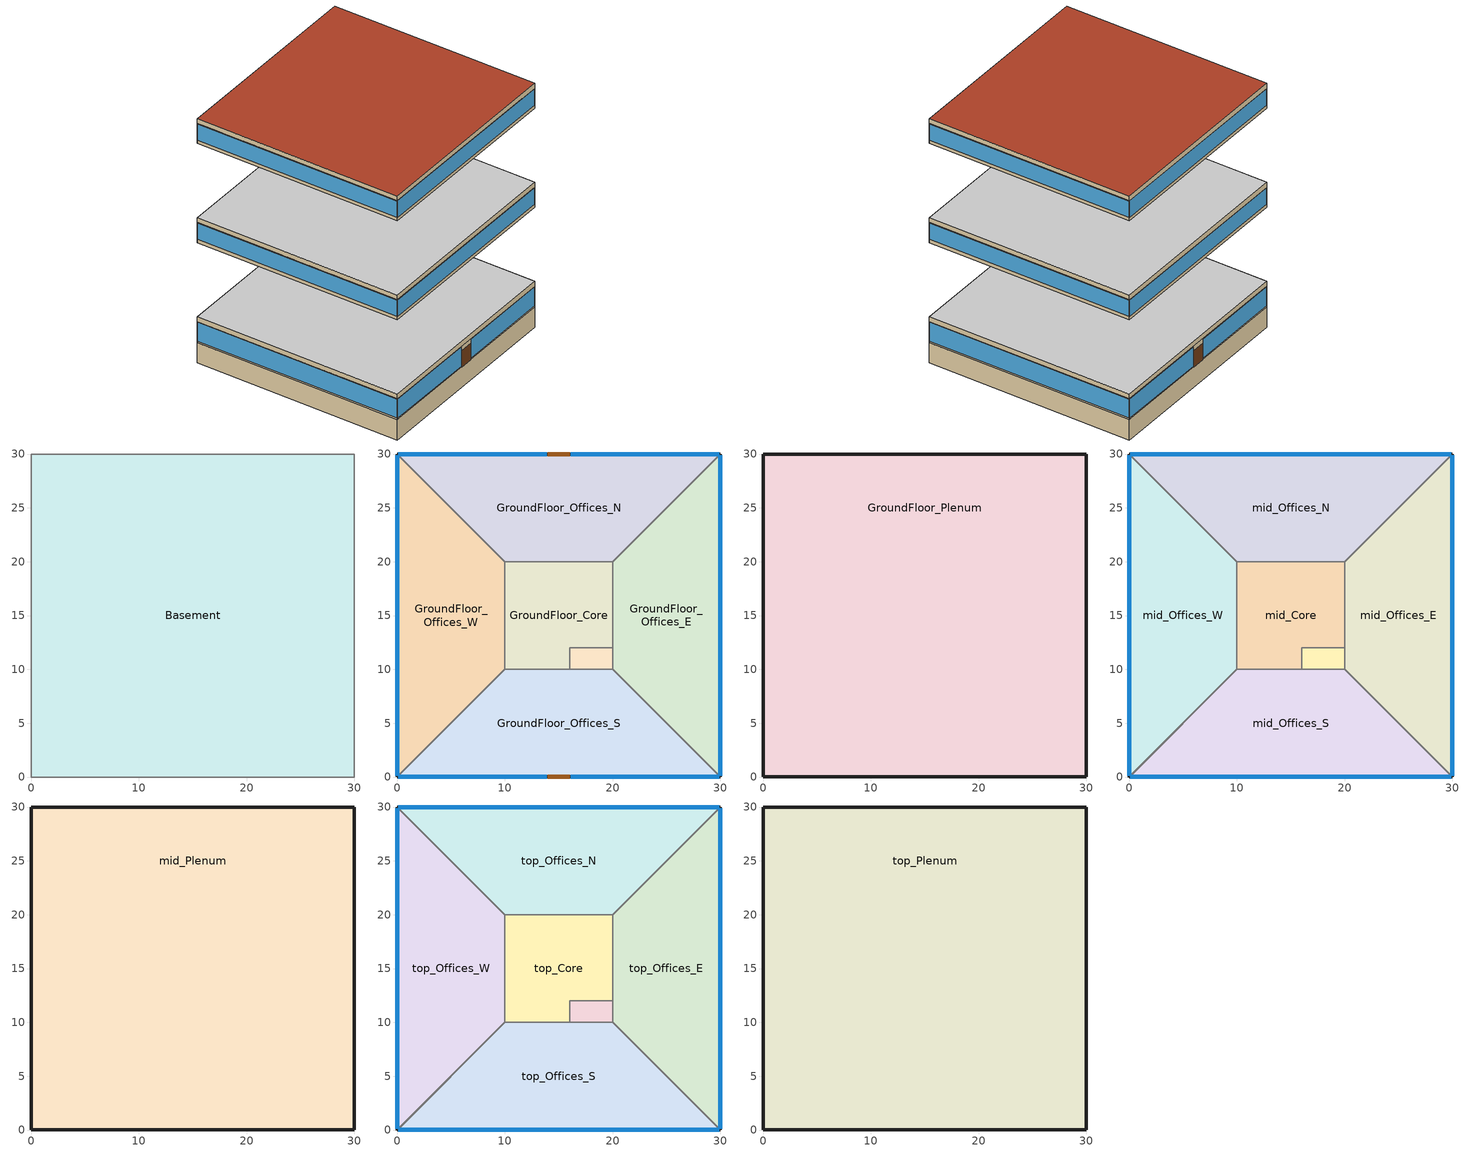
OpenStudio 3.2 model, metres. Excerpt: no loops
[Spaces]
Basement
 floor adiabatic: 30,30 30,0 0,0 0,30 z-3
 wall adiabatic: 30,0 30,30 0,30 0,0 30,0 z-3:0
GroundFloor_Core
 floor to Basement: 20,20 20,12 16,12 16,10 10,10 10,20 z0
 wall to GroundFloor_Offices_W: 10,20 10,10 z0:3.15
 wall to GroundFloor_DataCenter: 16,10 16,12 20,12 z0:3.15
 wall to GroundFloor_Offices_E: 20,12 20,20 z0:3.15
 wall to GroundFloor_Offices_N: 20,20 10,20 z0:3.15
 wall to GroundFloor_Offices_S: 10,10 16,10 z0:3.15
GroundFloor_Offices_W
 floor to Basement: 0,30 10,20 10,10 0,0 z0
 wall outside: 0,30 0,0 z0:3.15
 wall to GroundFloor_Offices_S (Construction Air Boundary): 0,0 10,10 z0:3.15
 wall to GroundFloor_Offices_N (Construction Air Boundary): 10,20 0,30 z0:3.15
 window: 0,29.9 0,0.1 z0.25:3.05
GroundFloor_Offices_N
 floor to Basement: 30,30 20,20 10,20 0,30 z0
 wall outside: 30,30 0,30 z0:3.15
 wall to GroundFloor_Offices_E (Construction Air Boundary): 20,20 30,30 z0:3.15
 window: 29.9,30 16.1,30 / 13.9,30 0.1,30 z0.25:3.05
 door: 16,30 14,30 z0:2.5
GroundFloor_DataCenter
 floor to Basement: 20,12 20,10 16,10 16,12 z0
 wall to GroundFloor_Offices_E: 20,10 20,12 z0:3.15
 wall to GroundFloor_Offices_S: 16,10 20,10 z0:3.15
GroundFloor_Offices_E
 floor to Basement: 30,30 30,0 20,10 20,20 z0
 wall outside: 30,0 30,30 z0:3.15
 wall to GroundFloor_Offices_S (Construction Air Boundary): 20,10 30,0 z0:3.15
 window: 30,0.1 30,29.9 z0.25:3.05
GroundFloor_Offices_S
 floor to Basement: 10,10 20,10 30,0 0,0 z0
 wall outside: 0,0 30,0 z0:3.15
 window: 0.1,0 13.9,0 / 16.1,0 29.9,0 z0.25:3.05
 door: 14,0 16,0 z0:2.5
GroundFloor_Plenum
 floor to GroundFloor_Offices_E: 30,30 30,0 20,10 20,20 z3.15
 floor to GroundFloor_DataCenter: 20,12 20,10 16,10 16,12 z3.15
 floor to GroundFloor_Offices_W: 0,30 10,20 10,10 0,0 z3.15
 floor to GroundFloor_Offices_S: 20,10 30,0 0,0 10,10 z3.15
 floor to GroundFloor_Core: 20,20 20,12 16,12 16,10 10,10 10,20 z3.15
 floor to GroundFloor_Offices_N: 30,30 20,20 10,20 0,30 z3.15
 wall outside: 0,30 0,0 30,0 30,30 0,30 z3.15:3.85
 ceiling adiabatic: 30,0 30,30 0,30 0,0 z3.85
mid_Offices_S
 floor adiabatic: 20,10 30,0 0,0 10,10 z14.95
 wall outside: 0,0 30,0 z14.95:17.95
 wall to mid_Offices_W (Construction Air Boundary): 10,10 0,0 z14.95:17.95
 wall to mid_DataCenter: 20,10 16,10 z14.95:17.95
 wall to mid_Core: 16,10 10,10 z14.95:17.95
 wall to mid_Offices_E (Construction Air Boundary): 30,0 20,10 z14.95:17.95
 window: 0.1,0 29.9,0 z15.45:17.85
mid_DataCenter
 floor adiabatic: 20,12 20,10 16,10 16,12 z14.95
 wall to mid_Core: 20,12 16,12 16,10 z14.95:17.95
 wall to mid_Offices_E: 20,10 20,12 z14.95:17.95
mid_Offices_W
 floor adiabatic: 0,30 10,20 10,10 0,0 z14.95
 wall outside: 0,30 0,0 z14.95:17.95
 wall to mid_Core: 10,10 10,20 z14.95:17.95
 wall to mid_Offices_N (Construction Air Boundary): 10,20 0,30 z14.95:17.95
 window: 0,29.9 0,0.1 z15.45:17.85
mid_Offices_E
 floor adiabatic: 30,30 30,0 20,10 20,20 z14.95
 wall outside: 30,0 30,30 z14.95:17.95
 wall to mid_Offices_N (Construction Air Boundary): 30,30 20,20 z14.95:17.95
 wall to mid_Core: 20,20 20,12 z14.95:17.95
 window: 30,0.1 30,29.9 z15.45:17.85
mid_Core
 floor adiabatic: 20,20 20,12 16,12 16,10 10,10 10,20 z14.95
 wall to mid_Offices_N: 20,20 10,20 z14.95:17.95
mid_Offices_N
 floor adiabatic: 30,30 20,20 10,20 0,30 z14.95
 wall outside: 30,30 0,30 z14.95:17.95
 window: 29.9,30 0.1,30 z15.45:17.85
mid_Plenum
 floor to mid_Offices_W: 0,30 10,20 10,10 0,0 z17.95
 floor to mid_DataCenter: 20,12 20,10 16,10 16,12 z17.95
 floor to mid_Offices_S: 20,10 30,0 0,0 10,10 z17.95
 floor to mid_Core: 20,20 20,12 16,12 16,10 10,10 10,20 z17.95
 floor to mid_Offices_N: 30,30 20,20 10,20 0,30 z17.95
 floor to mid_Offices_E: 30,30 30,0 20,10 20,20 z17.95
 wall outside: 30,0 30,30 0,30 0,0 30,0 z17.95:18.65
 ceiling adiabatic: 30,0 30,30 0,30 0,0 z18.65
top_Offices_E
 floor adiabatic: 30,30 30,0 20,10 20,20 z29.75
 wall outside: 30,0 30,30 z29.75:32.75
 wall to top_Offices_S (Construction Air Boundary): 20,10 30,0 z29.75:32.75
 wall to top_DataCenter: 20,12 20,10 z29.75:32.75
 wall to top_Offices_N (Construction Air Boundary): 30,30 20,20 z29.75:32.75
 wall to top_Core: 20,20 20,12 z29.75:32.75
 window: 30,0.1 30,29.9 z30.25:32.65
top_Offices_S
 floor adiabatic: 20,10 30,0 0,0 10,10 z29.75
 wall outside: 0,0 30,0 z29.75:32.75
 wall to top_Offices_W (Construction Air Boundary): 10,10 0,0 z29.75:32.75
 wall to top_DataCenter: 20,10 16,10 z29.75:32.75
 wall to top_Core: 16,10 10,10 z29.75:32.75
 window: 0.1,0 29.9,0 z30.25:32.65
top_DataCenter
 floor adiabatic: 20,12 20,10 16,10 16,12 z29.75
 wall to top_Core: 20,12 16,12 16,10 z29.75:32.75
top_Offices_W
 floor adiabatic: 0,30 10,20 10,10 0,0 z29.75
 wall outside: 0,30 0,0 z29.75:32.75
 wall to top_Core: 10,10 10,20 z29.75:32.75
 wall to top_Offices_N (Construction Air Boundary): 10,20 0,30 z29.75:32.75
 window: 0,29.9 0,0.1 z30.25:32.65
top_Core
 floor adiabatic: 20,20 20,12 16,12 16,10 10,10 10,20 z29.75
 wall to top_Offices_N: 20,20 10,20 z29.75:32.75
top_Offices_N
 floor adiabatic: 30,30 20,20 10,20 0,30 z29.75
 wall outside: 30,30 0,30 z29.75:32.75
 window: 29.9,30 0.1,30 z30.25:32.65
top_Plenum
 floor to top_Offices_W: 0,30 10,20 10,10 0,0 z32.75
 floor to top_DataCenter: 20,12 20,10 16,10 16,12 z32.75
 floor to top_Offices_S: 20,10 30,0 0,0 10,10 z32.75
 floor to top_Core: 20,20 20,12 16,12 16,10 10,10 10,20 z32.75
 floor to top_Offices_N: 30,30 20,20 10,20 0,30 z32.75
 floor to top_Offices_E: 30,30 30,0 20,10 20,20 z32.75
 wall outside: 30,0 30,30 0,30 0,0 30,0 z32.75:33.45
 roof outside: 30,0 30,30 0,30 0,0 z33.45
[Curve:Biquadratic]
Name | Coefficient1 Constant | Coefficient2 x | Coefficient3 x**2 | Coefficient4 y | Coefficient5 y**2 | Coefficient6 x*y | Minimum Value of x | Maximum Value of x | Minimum Value of y | Maximum Value of y
Air Conditioner Variable Refrigerant Flow 1 VRFHeatCapFTHi 1; Air Conditioner Variable Refrigerant Flow 1 VRFHeatCapFTHi 2; Air Conditioner Variable Refrigerant Flow 1 VRFHeatCapFTHi 3; Air Conditioner Variable Refrigerant Flow 1 VRFHeatCapFTHi 4 | 2.58599 | -0.0953227 | 0.000955329 | 0 | 0 | 0 | 21.1 | 27.2 | -9.44 | 15
Air Conditioner Variable Refrigerant Flow 1 VRFHeatEIRFTHi 1; Air Conditioner Variable Refrigerant Flow 1 VRFHeatEIRFTHi 2; Air Conditioner Variable Refrigerant Flow 1 VRFHeatEIRFTHi 3; Air Conditioner Variable Refrigerant Flow 1 VRFHeatEIRFTHi 4 | 1.38857 | -0.0229771 | 0.000537274 | -0.0273937 | 0.000403043 | -5.9786e-05 | 21.1 | 27.2 | 0 | 1
Air Conditioner Variable Refrigerant Flow 1 CoolingLengthCorrectionFactor 1; Air Conditioner Variable Refrigerant Flow 1 CoolingLengthCorrectionFactor 2; Air Conditioner Variable Refrigerant Flow 1 CoolingLengthCorrectionFactor 3; Air Conditioner Variable Refrigerant Flow 1 CoolingLengthCorrectionFactor 4 | 2.03882 | -0.00242606 | 3.5512e-06 | -1.68581 | 0.668703 | -4.5706e-05 | 7.62 | 182.88 | 0.8 | 1.5
Air Conditioner Variable Refrigerant Flow 1 VRFCoolCapFTHi 2; Air Conditioner Variable Refrigerant Flow 1 VRFCoolCapFTHi 3; Air Conditioner Variable Refrigerant Flow 1 VRFCoolCapFTHi 4 | 0.686736 | 0.0207631 | 0.0005447 | -0.0016218 | -4.259e-07 | -0.0003392 | 15 | 24 | 16 | 43
Air Conditioner Variable Refrigerant Flow 1 VRFCoolEIRFTHi 2; Air Conditioner Variable Refrigerant Flow 1 VRFCoolEIRFTHi 3; Air Conditioner Variable Refrigerant Flow 1 VRFCoolEIRFTHi 4 | -1.43951 | 0.161985 | -0.00349118 | 0.0269443 | 0.000134616 | -0.000671494 | 15 | 23.9 | 16.8 | 43.3
[Curve:Cubic] Coefficient4 x**3=0
Name | Coefficient1 Constant | Coefficient2 x | Coefficient3 x**2 | Minimum Value of x | Maximum Value of x
Air Conditioner Variable Refrigerant Flow 1 CoolingEIRHiPLR 1; Air Conditioner Variable Refrigerant Flow 1 HeatingEIRHiPLR 1; Air Conditioner Variable Refrigerant Flow 1 CoolingEIRHiPLR 2; Air Conditioner Variable Refrigerant Flow 1 HeatingEIRHiPLR 2; Air Conditioner Variable Refrigerant Flow 1 CoolingEIRHiPLR 3; Air Conditioner Variable Refrigerant Flow 1 HeatingEIRHiPLR 3; Air Conditioner Variable Refrigerant Flow 1 CoolingEIRHiPLR 4; Air Conditioner Variable Refrigerant Flow 1 HeatingEIRHiPLR 4 | 1 | 0 | 0 | 1 | 1.5
Air Conditioner Variable Refrigerant Flow 1 VRFCPLFFPLR 2; Air Conditioner Variable Refrigerant Flow 1 VRFCPLFFPLR 3; Air Conditioner Variable Refrigerant Flow 1 VRFCPLFFPLR 4; Air Conditioner Variable Refrigerant Flow 1 VRFCPLFFPLR 5; Air Conditioner Variable Refrigerant Flow 1 VRFCPLFFPLR 6; Air Conditioner Variable Refrigerant Flow 1 VRFCPLFFPLR 7; Air Conditioner Variable Refrigerant Flow 1 VRFCPLFFPLR 8; Air Conditioner Variable Refrigerant Flow 1 VRFCPLFFPLR 9 | 0.85 | 0.15 | 0 | 1 | 1
Air Conditioner Variable Refrigerant Flow 1 VRFHeatCapFTBoundary 1; Air Conditioner Variable Refrigerant Flow 1 VRFHeatEIRFTBoundary 1; Air Conditioner Variable Refrigerant Flow 1 VRFHeatCapFTBoundary 2; Air Conditioner Variable Refrigerant Flow 1 VRFHeatEIRFTBoundary 2; Air Conditioner Variable Refrigerant Flow 1 VRFHeatCapFTBoundary 3; Air Conditioner Variable Refrigerant Flow 1 VRFHeatEIRFTBoundary 3; Air Conditioner Variable Refrigerant Flow 1 VRFHeatCapFTBoundary 4; Air Conditioner Variable Refrigerant Flow 1 VRFHeatEIRFTBoundary 4 | 58.577 | -3.0255 | 0.0193 | 15 | 23.9
Air Conditioner Variable Refrigerant Flow 1 VRFCoolCapFTBoundary 2; Air Conditioner Variable Refrigerant Flow 1 VRFCoolCapFTBoundary 3; Air Conditioner Variable Refrigerant Flow 1 VRFCoolCapFTBoundary 4 | 25.73 | -0.0315004 | -0.014166 | 11 | 30
Air Conditioner Variable Refrigerant Flow 1 VRFCoolEIRFTBoundary 2; Air Conditioner Variable Refrigerant Flow 1 VRFCoolEIRFTBoundary 3; Air Conditioner Variable Refrigerant Flow 1 VRFCoolEIRFTBoundary 4 | 25.7347 | -0.0315004 | -0.014166 | 15 | 24
[Table:MultiVariableLookup]
Table Multi Variable Lookup 12; Table Multi Variable Lookup 20; Table Multi Variable Lookup 28; Table Multi Variable Lookup 36: LinearInterpolationOfTable, BiQuadratic, 1, 13.9, 24.4, -3.9, 50, 0.169923, 0.738823, Temperature, Temperature, Dimensionless, 2, 13.9, -3.9, 0.169923, 13.9, -1.1, 0.175, 13.9, 1.7, 0.179778, 13.9, 4.4, 0.184556, 13.9, 7.2, 0.187244, 13.9, 10, 0.189932, 13.9, 12.8, 0.192619, 13.9, 15.6, 0.199488, 13.9, 18.3, 0.202474, 13.9, 21.1, 0.208148, 13.9, 23.9, 0.212031, 13.9, 26.7, 0.232338, 13.9, 29.4, 0.247568, 13.9, 32.2, 0.278328, 13.9, 35, 0.295947, 13.9, 37.8, 0.318942, 13.9, 40.6, 0.363439, 13.9, 43.3, 0.412415, 13.9, 46.1, 0.441382, 13.9, 47.8, 0.468558, 13.9, 50, 0.506485, 16.1, -3.9, 0.203968, 16.1, -1.1, 0.209642, 16.1, 1.7, 0.215614, 16.1, 4.4, 0.221288, 16.1, 7.2, 0.223976, 16.1, 10, 0.227261, 16.1, 12.8, 0.231143, 16.1, 15.6, 0.238908, 16.1, 18.3, 0.243686, 16.1, 21.1, 0.250555, 16.1, 23.9, 0.255333, 16.1, 26.7, 0.289974, 16.1, 29.4, 0.308191, 16.1, 32.2, 0.349701, 16.1, 35, 0.370009, 16.1, 37.8, 0.398976, 16.1, 40.6, 0.456613, 16.1, 43.3, 0.520222, 16.1, 46.1, 0.556058, 16.1, 47.8, 0.590998, 16.1, 50, 0.557253, 17.8, -3.9, 0.238609, 17.8, -1.1, 0.246075, 17.8, 1.7, 0.253242, 17.8, 4.4, 0.259812, 17.8, 7.2, 0.263695, 17.8, 10, 0.26698, 17.8, 12.8, 0.271758, 17.8, 15.6, 0.281314, 17.8, 18.3, 0.286988, 17.8, 21.1, 0.295947, 17.8, 23.9, 0.310282, 17.8, 26.7, 0.353584, 17.8, 29.4, 0.376877, 17.8, 32.2, 0.425853, 17.8, 35, 0.454821, 17.8, 37.8, 0.490358, 17.8, 40.6, 0.545904, 17.8, 43.3, 0.579352, 17.8, 46.1, 0.598464, 17.8, 47.8, 0.640273, 17.8, 50, 0.487372, 19.4, -3.9, 0.25802, 19.4, -1.1, 0.265486, 19.4, 1.7, 0.272654, 19.4, 4.4, 0.280418, 19.4, 7.2, 0.2843, 19.4, 10, 0.288183, 19.4, 12.8, 0.292961, 19.4, 15.6, 0.303413, 19.4, 18.3, 0.309386, 19.4, 21.1, 0.318942, 19.4, 23.9, 0.340145, 19.4, 26.7, 0.386433, 19.4, 29.4, 0.412415, 19.4, 32.2, 0.468259, 19.4, 35, 0.497227, 19.4, 37.8, 0.532765, 19.4, 40.6, 0.571587, 19.4, 43.3, 0.61041, 19.4, 46.1, 0.641766, 19.4, 47.8, 0.609215, 19.4, 50, 0.460495, 21.1, -3.9, 0.276834, 21.1, -1.1, 0.2843, 21.1, 1.7, 0.292065, 21.1, 4.4, 0.300128, 21.1, 7.2, 0.303712, 21.1, 10, 0.308191, 21.1, 12.8, 0.314164, 21.1, 15.6, 0.326706, 21.1, 18.3, 0.333276, 21.1, 21.1, 0.347014, 21.1, 23.9, 0.370009, 21.1, 26.7, 0.421971, 21.1, 29.4, 0.451834, 21.1, 32.2, 0.513652, 21.1, 35, 0.546203, 21.1, 37.8, 0.568003, 21.1, 40.6, 0.609215, 21.1, 43.3, 0.656101, 21.1, 46.1, 0.67163, 21.1, 47.8, 0.569795, 21.1, 50, 0.431527, 22.8, -3.9, 0.31715, 22.8, -1.1, 0.326109, 22.8, 1.7, 0.335068, 22.8, 4.4, 0.344027, 22.8, 7.2, 0.348805, 22.8, 10, 0.353584, 22.8, 12.8, 0.360452, 22.8, 15.6, 0.372995, 22.8, 18.3, 0.379565, 22.8, 21.1, 0.409428, 22.8, 23.9, 0.43541, 22.8, 26.7, 0.501109, 22.8, 29.4, 0.53366, 22.8, 32.2, 0.586817, 22.8, 35, 0.607125, 22.8, 37.8, 0.63221, 22.8, 40.6, 0.656997, 22.8, 43.3, 0.681186, 22.8, 46.1, 0.696715, 22.8, 47.8, 0.590998, 22.8, 50, 0.447952, 24.4, -3.9, 0.35448, 24.4, -1.1, 0.36523, 24.4, 1.7, 0.375384, 24.4, 4.4, 0.385239, 24.4, 7.2, 0.390614, 24.4, 10, 0.39599, 24.4, 12.8, 0.402858, 24.4, 15.6, 0.418985, 24.4, 18.3, 0.42884, 24.4, 21.1, 0.473933, 24.4, 23.9, 0.499915, 24.4, 26.7, 0.558447, 24.4, 29.4, 0.572782, 24.4, 32.2, 0.607125, 24.4, 35, 0.623549, 24.4, 37.8, 0.643857, 24.4, 40.6, 0.675811, 24.4, 43.3, 0.710452, 24.4, 46.1, 0.738823, 24.4, 47.8, 0.626834, 24.4, 50, 0.476323
Table Multi Variable Lookup 13; Table Multi Variable Lookup 21; Table Multi Variable Lookup 29; Table Multi Variable Lookup 37: LinearInterpolationOfTable, Cubic, 1, 0.5, 1, 0.169923, 0.278029, Dimensionless, Dimensionless, 1, 0.5, 0.278029, 0.6, 0.261305, 0.7, 0.240102, 0.8, 0.217406, 0.9, 0.195606, 1, 0.169923
Table Multi Variable Lookup 14; Table Multi Variable Lookup 22; Table Multi Variable Lookup 30; Table Multi Variable Lookup 38: LinearInterpolationOfTable, Cubic, 1, 1, 1.3, 0.3375, 0.540278, Dimensionless, Dimensionless, 1, 1, 0.540278, 1.1, 0.473333, 1.2, 0.406389, 1.3, 0.3375
Table Multi Variable Lookup 15; Table Multi Variable Lookup 23; Table Multi Variable Lookup 31; Table Multi Variable Lookup 39: LinearInterpolationOfTable, BiQuadratic, 1, 15, 26.7, -20.2, 13.3, 0.662222, 0.991852, Temperature, Temperature, Dimensionless, 2, 15, -20.2, 0.762222, 15, -18, 0.808889, 15, -15.3, 0.868148, 15, -12.8, 0.946914, 15, -10, 0.991852, 15, -7.2, 0.991852, 15, -5, 0.991852, 15, -2.2, 0.991852, 15, 0, 0.991852, 15, 2.2, 0.991852, 15, 5, 0.991852, 15, 6.1, 0.991852, 15, 7.8, 0.991852, 15, 10.6, 0.991852, 15, 13.3, 0.991852, 16.1, -20.2, 0.762222, 16.1, -18, 0.808889, 16.1, -15.3, 0.868148, 16.1, -12.8, 0.928148, 16.1, -10, 0.955556, 16.1, -7.2, 0.955556, 16.1, -5, 0.955556, 16.1, -2.2, 0.955556, 16.1, 0, 0.955556, 16.1, 2.2, 0.955556, 16.1, 5, 0.955556, 16.1, 6.1, 0.955556, 16.1, 7.8, 0.955556, 16.1, 10.6, 0.955556, 16.1, 13.3, 0.955556, 17.8, -20.2, 0.762222, 17.8, -18, 0.808889, 17.8, -15.3, 0.868148, 17.8, -12.8, 0.899506, 17.8, -10, 0.900741, 17.8, -7.2, 0.900741, 17.8, -5, 0.900741, 17.8, -2.2, 0.900741, 17.8, 0, 0.900741, 17.8, 2.2, 0.900741, 17.8, 5, 0.900741, 17.8, 6.1, 0.900741, 17.8, 7.8, 0.900741, 17.8, 10.6, 0.900741, 17.8, 13.3, 0.900741, 19.4, -20.2, 0.759753, 19.4, -18, 0.803951, 19.4, -15.3, 0.84321, 19.4, -12.8, 0.859506, 19.4, -10, 0.860247, 19.4, -7.2, 0.860247, 19.4, -5, 0.860247, 19.4, -2.2, 0.860247, 19.4, 0, 0.860247, 19.4, 2.2, 0.860247, 19.4, 5, 0.860247, 19.4, 6.1, 0.860247, 19.4, 7.8, 0.860247, 19.4, 10.6, 0.860247, 19.4, 13.3, 0.860247, 21.1, -20.2, 0.757531, 21.1, -18, 0.798765, 21.1, -15.3, 0.818765, 21.1, -12.8, 0.820247, 21.1, -10, 0.820247, 21.1, -7.2, 0.820247, 21.1, -5, 0.820247, 21.1, -2.2, 0.820247, 21.1, 0, 0.820247, 21.1, 2.2, 0.820247, 21.1, 5, 0.820247, 21.1, 6.1, 0.820247, 21.1, 7.8, 0.820247, 21.1, 10.6, 0.820247, 21.1, 13.3, 0.820247, 22.8, -20.2, 0.747901, 22.8, -18, 0.764444, 22.8, -15.3, 0.769136, 22.8, -12.8, 0.769136, 22.8, -10, 0.769136, 22.8, -7.2, 0.769136, 22.8, -5, 0.769136, 22.8, -2.2, 0.769136, 22.8, 0, 0.769136, 22.8, 2.2, 0.769136, 22.8, 5, 0.769136, 22.8, 6.1, 0.769136, 22.8, 7.8, 0.769136, 22.8, 10.6, 0.769136, 22.8, 13.3, 0.769136, 24.4, -20.2, 0.727901, 24.4, -18, 0.725185, 24.4, -15.3, 0.723457, 24.4, -12.8, 0.723457, 24.4, -10, 0.723457, 24.4, -7.2, 0.723457, 24.4, -5, 0.723457, 24.4, -2.2, 0.723457, 24.4, 0, 0.723457, 24.4, 2.2, 0.723457, 24.4, 5, 0.723457, 24.4, 6.1, 0.723457, 24.4, 7.8, 0.723457, 24.4, 10.6, 0.723457, 24.4, 13.3, 0.723457, 26.7, -20.2, 0.700988, 26.7, -18, 0.672346, 26.7, -15.3, 0.662222, 26.7, -12.8, 0.662222, 26.7, -10, 0.662222, 26.7, -7.2, 0.662222, 26.7, -5, 0.662222, 26.7, -2.2, 0.662222, 26.7, 0, 0.662222, 26.7, 2.2, 0.662222, 26.7, 5, 0.662222, 26.7, 6.1, 0.662222, 26.7, 7.8, 0.662222, 26.7, 10.6, 0.662222, 26.7, 13.3, 0.662222
Table Multi Variable Lookup 16; Table Multi Variable Lookup 24; Table Multi Variable Lookup 32; Table Multi Variable Lookup 40: LinearInterpolationOfTable, BiQuadratic, 1, 15, 26.7, -20.2, 13.3, 0.467602, 0.934918, Temperature, Temperature, Dimensionless, 2, 15, -20.2, 0.699971, 15, -18, 0.736359, 15, -15.3, 0.781629, 15, -12.8, 0.827186, 15, -10, 0.8779, 15, -7.2, 0.887642, 15, -5, 0.846096, 15, -2.2, 0.804551, 15, 0, 0.763292, 15, 2.2, 0.721746, 15, 5, 0.68106, 15, 6.1, 0.669599, 15, 7.8, 0.654987, 15, 10.6, 0.633498, 15, 13.3, 0.610003, 16.1, -20.2, 0.71401, 16.1, -18, 0.750112, 16.1, -15.3, 0.795955, 16.1, -12.8, 0.840939, 16.1, -10, 0.885636, 16.1, -7.2, 0.874462, 16.1, -5, 0.832916, 16.1, -2.2, 0.791657, 16.1, 0, 0.750112, 16.1, 2.2, 0.708566, 16.1, 5, 0.668167, 16.1, 6.1, 0.656992, 16.1, 7.8, 0.642666, 16.1, 10.6, 0.62175, 16.1, 13.3, 0.598256, 17.8, -20.2, 0.735499, 17.8, -18, 0.771601, 17.8, -15.3, 0.816871, 17.8, -12.8, 0.862428, 17.8, -10, 0.89767, 17.8, -7.2, 0.854978, 17.8, -5, 0.813719, 17.8, -2.2, 0.772174, 17.8, 0, 0.730628, 17.8, 2.2, 0.689083, 17.8, 5, 0.648683, 17.8, 6.1, 0.637795, 17.8, 7.8, 0.624329, 17.8, 10.6, 0.603413, 17.8, 13.3, 0.581064, 19.4, -20.2, 0.767303, 19.4, -18, 0.803691, 19.4, -15.3, 0.848675, 19.4, -12.8, 0.871597, 19.4, -10, 0.869591, 19.4, -7.2, 0.828332, 19.4, -5, 0.787646, 19.4, -2.2, 0.74696, 19.4, 0, 0.706274, 19.4, 2.2, 0.665588, 19.4, 5, 0.626048, 19.4, 6.1, 0.615447, 19.4, 7.8, 0.602553, 19.4, 10.6, 0.582497, 19.4, 13.3, 0.560721, 21.1, -20.2, 0.799107, 21.1, -18, 0.835208, 21.1, -15.3, 0.880765, 21.1, -12.8, 0.880765, 21.1, -10, 0.841798, 21.1, -7.2, 0.801112, 21.1, -5, 0.761572, 21.1, -2.2, 0.72146, 21.1, 0, 0.68192, 21.1, 2.2, 0.641807, 21.1, 5, 0.603413, 21.1, 6.1, 0.593385, 21.1, 7.8, 0.580205, 21.1, 10.6, 0.561294, 21.1, 13.3, 0.540378, 22.8, -20.2, 0.862428, 22.8, -18, 0.885923, 22.8, -15.3, 0.868445, 22.8, -12.8, 0.831484, 22.8, -10, 0.795382, 22.8, -7.2, 0.757275, 22.8, -5, 0.720313, 22.8, -2.2, 0.683352, 22.8, 0, 0.646391, 22.8, 2.2, 0.60943, 22.8, 5, 0.573615, 22.8, 6.1, 0.563873, 22.8, 7.8, 0.551839, 22.8, 10.6, 0.533215, 22.8, 13.3, 0.513445, 24.4, -20.2, 0.893659, 24.4, -18, 0.889074, 24.4, -15.3, 0.845237, 24.4, -12.8, 0.808275, 24.4, -10, 0.772174, 24.4, -7.2, 0.73464, 24.4, -5, 0.697678, 24.4, -2.2, 0.661004, 24.4, 0, 0.624329, 24.4, 2.2, 0.587081, 24.4, 5, 0.551266, 24.4, 6.1, 0.542098, 24.4, 7.8, 0.53035, 24.4, 10.6, 0.512872, 24.4, 13.3, 0.493675, 26.7, -20.2, 0.934918, 26.7, -18, 0.893659, 26.7, -15.3, 0.814292, 26.7, -12.8, 0.777331, 26.7, -10, 0.741516, 26.7, -7.2, 0.704268, 26.7, -5, 0.667594, 26.7, -2.2, 0.630919, 26.7, 0, 0.594531, 26.7, 2.2, 0.555851, 26.7, 5, 0.522041, 26.7, 6.1, 0.513445, 26.7, 7.8, 0.502271, 26.7, 10.6, 0.485939, 26.7, 13.3, 0.467602
Table Multi Variable Lookup 17; Table Multi Variable Lookup 25; Table Multi Variable Lookup 33; Table Multi Variable Lookup 41: LinearInterpolationOfTable, Cubic, 1, 0.5, 1, 0.664728, 0.788505, Dimensionless, Dimensionless, 1, 0.5, 0.664728, 0.6, 0.713724, 0.7, 0.77332, 0.8, 0.754409, 0.9, 0.788505, 1, 0.699971
Table Multi Variable Lookup 18; Table Multi Variable Lookup 26; Table Multi Variable Lookup 34; Table Multi Variable Lookup 42: LinearInterpolationOfTable, Cubic, 1, 1, 1.3, 0.601975, 0.762222, Dimensionless, Dimensionless, 1, 1, 0.762222, 1.1, 0.743704, 1.2, 0.714815, 1.3, 0.601975
Table Multi Variable Lookup 19; Table Multi Variable Lookup 27; Table Multi Variable Lookup 35: LinearInterpolationOfTable, BiQuadratic, 1, 13.9, 24.4, -3.9, 50, 0.540278, 1.05806, Temperature, Temperature, Dimensionless, 2, 13.9, -3.9, 0.540278, 13.9, -1.1, 0.540278, 13.9, 1.7, 0.540278, 13.9, 4.4, 0.540278, 13.9, 7.2, 0.540278, 13.9, 10, 0.540278, 13.9, 12.8, 0.540278, 13.9, 15.6, 0.540278, 13.9, 18.3, 0.540278, 13.9, 21.1, 0.540278, 13.9, 23.9, 0.540278, 13.9, 26.7, 0.540278, 13.9, 29.4, 0.540278, 13.9, 32.2, 0.540278, 13.9, 35, 0.540278, 13.9, 37.8, 0.540278, 13.9, 40.6, 0.540278, 13.9, 43.3, 0.540278, 13.9, 46.1, 0.540278, 13.9, 47.8, 0.540278, 13.9, 50, 0.540278, 16.1, -3.9, 0.642778, 16.1, -1.1, 0.642778, 16.1, 1.7, 0.642778, 16.1, 4.4, 0.642778, 16.1, 7.2, 0.642778, 16.1, 10, 0.642778, 16.1, 12.8, 0.642778, 16.1, 15.6, 0.642778, 16.1, 18.3, 0.642778, 16.1, 21.1, 0.642778, 16.1, 23.9, 0.642778, 16.1, 26.7, 0.642778, 16.1, 29.4, 0.642778, 16.1, 32.2, 0.642778, 16.1, 35, 0.642778, 16.1, 37.8, 0.642778, 16.1, 40.6, 0.642778, 16.1, 43.3, 0.642778, 16.1, 46.1, 0.642778, 16.1, 47.8, 0.642778, 16.1, 50, 0.567222, 17.8, -3.9, 0.75, 17.8, -1.1, 0.75, 17.8, 1.7, 0.75, 17.8, 4.4, 0.75, 17.8, 7.2, 0.75, 17.8, 10, 0.75, 17.8, 12.8, 0.75, 17.8, 15.6, 0.75, 17.8, 18.3, 0.75, 17.8, 21.1, 0.75, 17.8, 23.9, 0.75, 17.8, 26.7, 0.75, 17.8, 29.4, 0.75, 17.8, 32.2, 0.75, 17.8, 35, 0.75, 17.8, 37.8, 0.75, 17.8, 40.6, 0.75, 17.8, 43.3, 0.75, 17.8, 46.1, 0.75, 17.8, 47.8, 0.688056, 17.8, 50, 0.548333, 19.4, -3.9, 0.799167, 19.4, -1.1, 0.799167, 19.4, 1.7, 0.799167, 19.4, 4.4, 0.799167, 19.4, 7.2, 0.799167, 19.4, 10, 0.799167, 19.4, 12.8, 0.799167, 19.4, 15.6, 0.799167, 19.4, 18.3, 0.799167, 19.4, 21.1, 0.799167, 19.4, 23.9, 0.799167, 19.4, 26.7, 0.799167, 19.4, 29.4, 0.799167, 19.4, 32.2, 0.799167, 19.4, 35, 0.799167, 19.4, 37.8, 0.799167, 19.4, 40.6, 0.799167, 19.4, 43.3, 0.799167, 19.4, 46.1, 0.799167, 19.4, 47.8, 0.701944, 19.4, 50, 0.560833, 21.1, -3.9, 0.852778, 21.1, -1.1, 0.852778, 21.1, 1.7, 0.852778, 21.1, 4.4, 0.852778, 21.1, 7.2, 0.852778, 21.1, 10, 0.852778, 21.1, 12.8, 0.852778, 21.1, 15.6, 0.852778, 21.1, 18.3, 0.852778, 21.1, 21.1, 0.852778, 21.1, 23.9, 0.852778, 21.1, 26.7, 0.852778, 21.1, 29.4, 0.852778, 21.1, 32.2, 0.852778, 21.1, 35, 0.852778, 21.1, 37.8, 0.852778, 21.1, 40.6, 0.852778, 21.1, 43.3, 0.852778, 21.1, 46.1, 0.799167, 21.1, 47.8, 0.695833, 21.1, 50, 0.557222, 22.8, -3.9, 0.955278, 22.8, -1.1, 0.955278, 22.8, 1.7, 0.955278, 22.8, 4.4, 0.955278, 22.8, 7.2, 0.955278, 22.8, 10, 0.955278, 22.8, 12.8, 0.955278, 22.8, 15.6, 0.955278, 22.8, 18.3, 0.955278, 22.8, 21.1, 0.955278, 22.8, 23.9, 0.955278, 22.8, 26.7, 0.955278, 22.8, 29.4, 0.955278, 22.8, 32.2, 0.955278, 22.8, 35, 0.955278, 22.8, 37.8, 0.955278, 22.8, 40.6, 0.943889, 22.8, 43.3, 0.910833, 22.8, 46.1, 0.803889, 22.8, 47.8, 0.7, 22.8, 50, 0.562222, 24.4, -3.9, 1.05806, 24.4, -1.1, 1.05806, 24.4, 1.7, 1.05806, 24.4, 4.4, 1.05806, 24.4, 7.2, 1.05806, 24.4, 10, 1.05806, 24.4, 12.8, 1.05806, 24.4, 15.6, 1.05806, 24.4, 18.3, 1.05806, 24.4, 21.1, 1.05806, 24.4, 23.9, 1.05806, 24.4, 26.7, 1.05806, 24.4, 29.4, 1.05806, 24.4, 32.2, 1.04083, 24.4, 35, 1.01833, 24.4, 37.8, 0.995556, 24.4, 40.6, 0.966944, 24.4, 43.3, 0.915278, 24.4, 46.1, 0.803889, 24.4, 47.8, 0.694167, 24.4, 50, 0.558611
